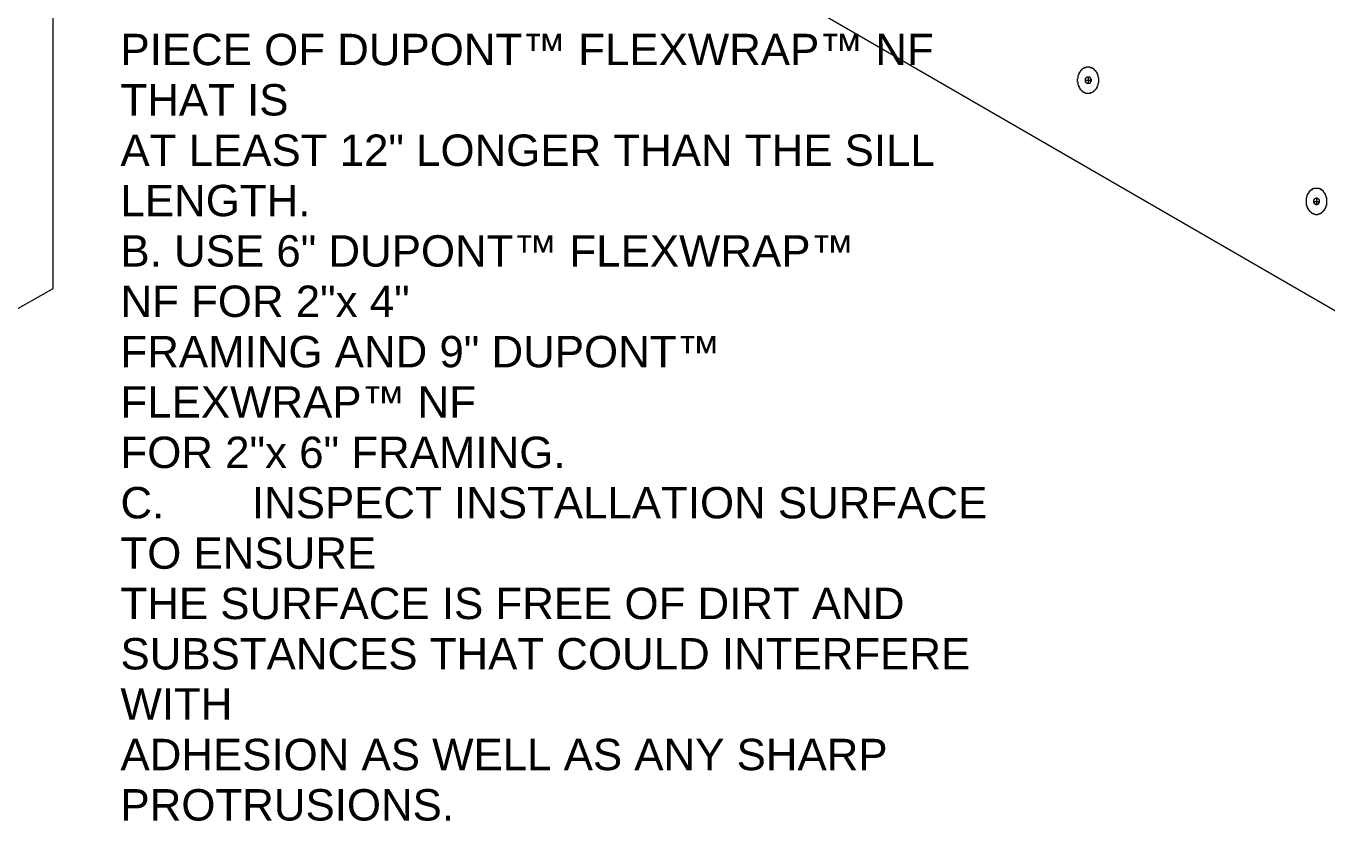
# Model space of a CAD drawing. Header units: inches. Extents: x 0 to 32.7, y -0.1 to 22.9.
# Drawn here: x 3.995 to 7.235, y 5.845 to 7.825 of the extents above; entities that cross this region are included whole.
import ezdxf

# ---------------------------------------------------------------- set-up
doc = ezdxf.new("R2010")
doc.units = ezdxf.units.IN
doc.header["$MEASUREMENT"] = 0
doc.layers.add('PDF_Geometry', color=7, linetype='Continuous', true_color=0x5d5d5d)
doc.layers.add('PDF_Text', color=7, linetype='Continuous')
doc.styles.add('PDF Arial', font='arial.ttf')

msp = doc.modelspace()

# ---------------------------------------------------------------- linework, layer by layer
at = {"layer": 'PDF_Geometry', "color": 7, "lineweight": 18}
msp.add_lwpolyline([(7.3088, 7.0853), (7.3088, 10.0319), (5.4421, 11.0986), (5.4421, 8.1653), (7.3088, 7.0853), (7.3088, 9.6303)], dxfattribs=at)
at = {"layer": 'PDF_Geometry', "color": 253, "lineweight": 18, "true_color": 0xa2a2a2}
msp.add_lwpolyline([(3.9454, 7.1053), (4.0621, 7.1719), (4.0621, 10.1186), (3.9988, 10.1553), (3.8821, 10.0869), (3.9454, 10.0519), (4.0621, 10.1186)], dxfattribs=at)
at = {"layer": 'PDF_Geometry', "lineweight": 18}
for points in [[(6.6404, 7.7236), (6.6421, 7.7236), (6.6438, 7.7236), (6.6438, 7.7219), (6.6454, 7.7219), (6.6471, 7.7219), (6.6488, 7.7219), (6.6488, 7.7203), (6.6504, 7.7203), (6.6521, 7.7203), (6.6521, 7.7186), (6.6538, 7.7186), (6.6538, 7.7169), (6.6554, 7.7169), (6.6554, 7.7153), (6.6571, 7.7153), (6.6571, 7.7136), (6.6588, 7.7136), (6.6588, 7.7119), (6.6604, 7.7103), (6.6604, 7.7086), (6.6621, 7.7086), (6.6621, 7.7069), (6.6621, 7.7053), (6.6638, 7.7036), (6.6638, 7.7019), (6.6638, 7.7003), (6.6638, 7.6986), (6.6654, 7.6969), (6.6654, 7.6953), (6.6654, 7.6936), (6.6654, 7.6919), (6.6654, 7.6903), (6.6654, 7.6886), (6.6654, 7.6869), (6.6654, 7.6853), (6.6654, 7.6836), (6.6638, 7.6819), (6.6638, 7.6803), (6.6638, 7.6786), (6.6638, 7.6769), (6.6621, 7.6753), (6.6621, 7.6736), (6.6621, 7.6719), (6.6604, 7.6719), (6.6604, 7.6703), (6.6604, 7.6686), (6.6588, 7.6686), (6.6588, 7.6669), (6.6571, 7.6669), (6.6571, 7.6653), (6.6554, 7.6653), (6.6554, 7.6636), (6.6538, 7.6636), (6.6538, 7.6619), (6.6521, 7.6619), (6.6521, 7.6603), (6.6504, 7.6603), (6.6488, 7.6586), (6.6471, 7.6586), (6.6454, 7.6586), (6.6454, 7.6569), (6.6438, 7.6569), (6.6421, 7.6569), (6.6404, 7.6569), (6.6388, 7.6569), (6.6371, 7.6569), (6.6354, 7.6569), (6.6338, 7.6569), (6.6338, 7.6586), (6.6321, 7.6586), (6.6304, 7.6586), (6.6304, 7.6603), (6.6288, 7.6603), (6.6271, 7.6603), (6.6271, 7.6619), (6.6254, 7.6619), (6.6254, 7.6636), (6.6238, 7.6636), (6.6238, 7.6653), (6.6221, 7.6653), (6.6221, 7.6669), (6.6204, 7.6669), (6.6204, 7.6686), (6.6204, 7.6703), (6.6188, 7.6703), (6.6188, 7.6719), (6.6188, 7.6736), (6.6171, 7.6736), (6.6171, 7.6753), (6.6171, 7.6769), (6.6154, 7.6786), (6.6154, 7.6803), (6.6154, 7.6819), (6.6154, 7.6836), (6.6154, 7.6853), (6.6138, 7.6853), (6.6138, 7.6869), (6.6138, 7.6886), (6.6138, 7.6903), (6.6138, 7.6919), (6.6138, 7.6936), (6.6154, 7.6953), (6.6154, 7.6969), (6.6154, 7.6986), (6.6154, 7.7003), (6.6154, 7.7019), (6.6171, 7.7036), (6.6171, 7.7053), (6.6171, 7.7069), (6.6188, 7.7069), (6.6188, 7.7086), (6.6188, 7.7103), (6.6204, 7.7103), (6.6204, 7.7119), (6.6221, 7.7136), (6.6221, 7.7153), (6.6238, 7.7153), (6.6238, 7.7169), (6.6254, 7.7169), (6.6254, 7.7186), (6.6271, 7.7186), (6.6288, 7.7203), (6.6304, 7.7203), (6.6304, 7.7219), (6.6321, 7.7219), (6.6338, 7.7219), (6.6354, 7.7219), (6.6354, 7.7236), (6.6371, 7.7236), (6.6388, 7.7236)], [(7.2088, 7.4219), (7.2104, 7.4219), (7.2121, 7.4219), (7.2138, 7.4219), (7.2154, 7.4219), (7.2154, 7.4203), (7.2171, 7.4203), (7.2188, 7.4203), (7.2188, 7.4186), (7.2204, 7.4186), (7.2221, 7.4186), (7.2221, 7.4169), (7.2238, 7.4169), (7.2238, 7.4153), (7.2254, 7.4153), (7.2254, 7.4136), (7.2271, 7.4119), (7.2271, 7.4103), (7.2288, 7.4103), (7.2288, 7.4086), (7.2304, 7.4086), (7.2304, 7.4069), (7.2304, 7.4053), (7.2321, 7.4036), (7.2321, 7.4019), (7.2321, 7.4003), (7.2321, 7.3986), (7.2338, 7.3986), (7.2338, 7.3969), (7.2338, 7.3953), (7.2338, 7.3936), (7.2338, 7.3919), (7.2338, 7.3903), (7.2338, 7.3886), (7.2338, 7.3869), (7.2338, 7.3853), (7.2338, 7.3836), (7.2338, 7.3819), (7.2338, 7.3803), (7.2338, 7.3786), (7.2321, 7.3786), (7.2321, 7.3769), (7.2321, 7.3753), (7.2321, 7.3736), (7.2304, 7.3736), (7.2304, 7.3719), (7.2304, 7.3703), (7.2288, 7.3703), (7.2288, 7.3686), (7.2288, 7.3669), (7.2271, 7.3669), (7.2271, 7.3653), (7.2254, 7.3653), (7.2254, 7.3636), (7.2238, 7.3636), (7.2238, 7.3619), (7.2221, 7.3619), (7.2221, 7.3603), (7.2204, 7.3603), (7.2204, 7.3586), (7.2188, 7.3586), (7.2171, 7.3586), (7.2171, 7.3569), (7.2154, 7.3569), (7.2138, 7.3569), (7.2121, 7.3569), (7.2121, 7.3553), (7.2104, 7.3553), (7.2088, 7.3553), (7.2071, 7.3553), (7.2054, 7.3553), (7.2054, 7.3569), (7.2038, 7.3569), (7.2021, 7.3569), (7.2004, 7.3569), (7.2004, 7.3586), (7.1988, 7.3586), (7.1971, 7.3586), (7.1971, 7.3603), (7.1954, 7.3603), (7.1954, 7.3619), (7.1938, 7.3619), (7.1938, 7.3636), (7.1921, 7.3636), (7.1921, 7.3653), (7.1904, 7.3653), (7.1904, 7.3669), (7.1888, 7.3669), (7.1888, 7.3686), (7.1888, 7.3703), (7.1871, 7.3703), (7.1871, 7.3719), (7.1871, 7.3736), (7.1854, 7.3736), (7.1854, 7.3753), (7.1854, 7.3769), (7.1854, 7.3786), (7.1838, 7.3786), (7.1838, 7.3803), (7.1838, 7.3819), (7.1838, 7.3836), (7.1838, 7.3853), (7.1838, 7.3869), (7.1838, 7.3886), (7.1838, 7.3903), (7.1838, 7.3919), (7.1838, 7.3936), (7.1838, 7.3953), (7.1838, 7.3969), (7.1838, 7.3986), (7.1854, 7.4003), (7.1854, 7.4019), (7.1854, 7.4036), (7.1854, 7.4053), (7.1871, 7.4053), (7.1871, 7.4069), (7.1871, 7.4086), (7.1888, 7.4086), (7.1888, 7.4103), (7.1904, 7.4103), (7.1904, 7.4119), (7.1904, 7.4136), (7.1921, 7.4136), (7.1921, 7.4153), (7.1938, 7.4153), (7.1938, 7.4169), (7.1954, 7.4169), (7.1954, 7.4186), (7.1971, 7.4186), (7.1988, 7.4186), (7.1988, 7.4203), (7.2004, 7.4203), (7.2021, 7.4203), (7.2021, 7.4219), (7.2038, 7.4219), (7.2054, 7.4219), (7.2071, 7.4219)]]:
    msp.add_lwpolyline(points, close=True, dxfattribs=at)
at = {"layer": 'PDF_Geometry', "color": 251, "lineweight": 18, "true_color": 0x686868}
for points in [[(6.6404, 7.6986), (6.6421, 7.6986), (6.6438, 7.6986), (6.6438, 7.6969), (6.6454, 7.6969), (6.6454, 7.6953), (6.6454, 7.6936), (6.6471, 7.6936), (6.6471, 7.6919), (6.6471, 7.6903), (6.6471, 7.6886), (6.6471, 7.6869), (6.6454, 7.6869), (6.6454, 7.6853), (6.6454, 7.6836), (6.6438, 7.6836), (6.6438, 7.6819), (6.6421, 7.6819), (6.6404, 7.6819), (6.6388, 7.6819), (6.6371, 7.6819), (6.6371, 7.6836), (6.6354, 7.6836), (6.6354, 7.6853), (6.6338, 7.6853), (6.6338, 7.6869), (6.6338, 7.6886), (6.6338, 7.6903), (6.6338, 7.6919), (6.6338, 7.6936), (6.6338, 7.6953), (6.6354, 7.6953), (6.6354, 7.6969), (6.6371, 7.6969), (6.6371, 7.6986), (6.6388, 7.6986)], [(7.2088, 7.3986), (7.2088, 7.3969), (7.2104, 7.3969), (7.2121, 7.3969), (7.2121, 7.3953), (7.2138, 7.3953), (7.2138, 7.3936), (7.2154, 7.3936), (7.2154, 7.3919), (7.2154, 7.3903), (7.2154, 7.3886), (7.2154, 7.3869), (7.2154, 7.3853), (7.2138, 7.3853), (7.2138, 7.3836), (7.2138, 7.3819), (7.2121, 7.3819), (7.2104, 7.3819), (7.2104, 7.3803), (7.2088, 7.3803), (7.2071, 7.3803), (7.2071, 7.3819), (7.2054, 7.3819), (7.2038, 7.3819), (7.2038, 7.3836), (7.2038, 7.3853), (7.2021, 7.3853), (7.2021, 7.3869), (7.2021, 7.3886), (7.2021, 7.3903), (7.2021, 7.3919), (7.2021, 7.3936), (7.2038, 7.3936), (7.2038, 7.3953), (7.2054, 7.3953), (7.2054, 7.3969), (7.2071, 7.3969), (7.2088, 7.3969)]]:
    msp.add_lwpolyline(points, close=True, dxfattribs=at)
for points in [[(6.6338, 7.6903), (6.6471, 7.6903)], [(6.6404, 7.6986), (6.6404, 7.6819)], [(7.2021, 7.3886), (7.2154, 7.3886)], [(7.2088, 7.3986), (7.2088, 7.3803)]]:
    msp.add_lwpolyline(points, dxfattribs=at)

# ---------------------------------------------------------------- texts
at = {"layer": 'PDF_Text', "attachment_point": 7, "style": 'PDF Arial'}
for s, insert, char_height in [('PIECE OF DUPONT™ FLEXWRAP™ NF', (4.2299, 7.7268), 0.078138), ('THAT IS', (4.2299, 7.6014), 0.07814), ('AT LEAST 12" LONGER THAN THE SILL', (4.2299, 7.4759), 0.078138), ('LENGTH.', (4.2299, 7.3505), 0.07814), ('B. USE 6" DUPONT™ FLEXWRAP™', (4.2299, 7.225), 0.078138), ('NF FOR 2"x 4"', (4.2299, 7.0996), 0.078138), ('FRAMING AND 9" DUPONT™', (4.2299, 6.9742), 0.078138), ('FLEXWRAP™ NF', (4.2299, 6.8501), 0.078138), ('FOR 2"x 6" FRAMING.', (4.2299, 6.7233), 0.078138), ('C.', (4.2299, 6.5979), 0.07814), ('INSPECT INSTALLATION SURFACE', (4.5573, 6.5979), 0.078138), ('TO ENSURE', (4.2299, 6.4724), 0.07814), ('THE SURFACE IS FREE OF DIRT AND', (4.2299, 6.347), 0.078138), ('SUBSTANCES THAT COULD INTERFERE', (4.2299, 6.2216), 0.078138), ('WITH', (4.2299, 6.0975), 0.07814), ('ADHESION AS WELL AS ANY SHARP', (4.2299, 5.9707), 0.078138), ('PROTRUSIONS.', (4.2299, 5.8453), 0.078138)]:
    msp.add_mtext(s, dxfattribs=dict(at, insert=insert, char_height=char_height))

doc.saveas('drawing.dxf')
